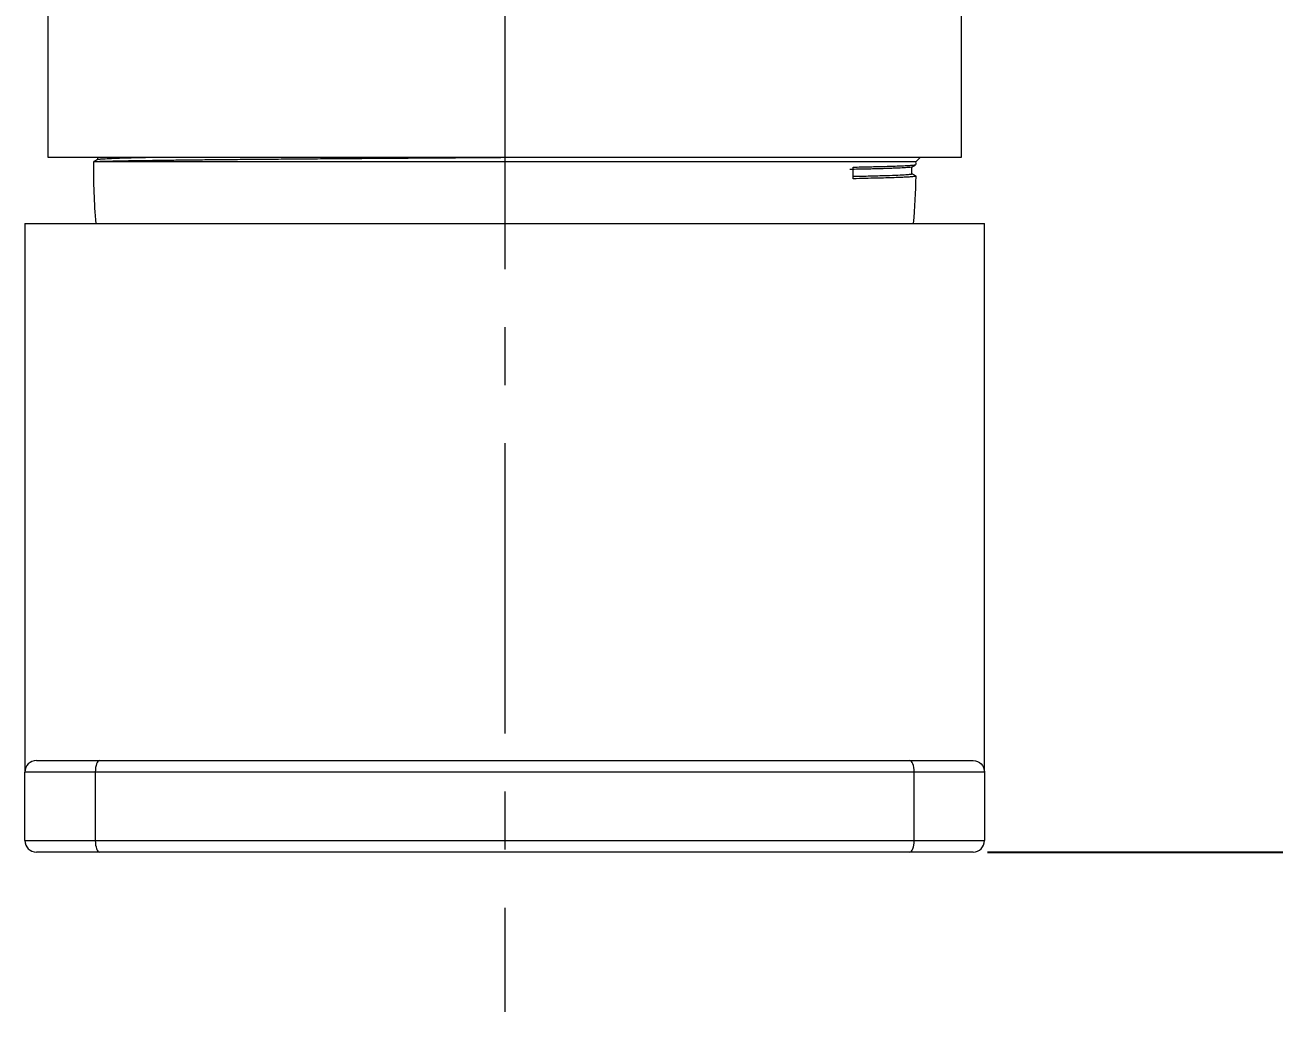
# Model space of a CAD drawing. Header units: millimetres. Extents: x 7606 to 8200, y 2765 to 3605.
# Drawn here: x 8080.3 to 8135, y 3408.1 to 3451.3 of the extents above; entities that cross this region are included whole.
import ezdxf

# ---------------------------------------------------------------- set-up
doc = ezdxf.new("R2010")
doc.units = ezdxf.units.MM
doc.linetypes.add('CENTERX2', pattern=[20.32, 12.7, -2.54, 2.54, -2.54])
doc.layers.get('0').update_dxf_attribs({"color": 3})
doc.layers.add('CENTER', color=1, linetype='CENTERX2', lineweight=15)
doc.layers.add('DIM_', color=3, linetype='Continuous', lineweight=9)
doc.styles.get("Standard").update_dxf_attribs({"font": 'arial.ttf'})
doc.dimstyles.new('사본(2) STANDARD', dxfattribs={"dimscale": 0, "dimtxt": 5, "dimasz": 5, "dimexe": 1.25, "dimexo": 0.625, "dimgap": 1.5, "dimtad": 3, "dimtih": 1, "dimtoh": 1, "dimdec": 1, "dimzin": 9, "dimdsep": 46, "dimtxsty": 'Standard', "dimcen": 2.5, "dimclrd": 3, "dimclre": 3, "dimclrt": 4, "dimadec": 0, "dimazin": 0, "dimtfac": 1, "dimtdec": 1, "dimtmove": 0, "dimatfit": 3, "dimfxl": 1.25, "dimtfill": 1, "dimtolj": 1, "dimtzin": 0, "dimarcsym": 0})

# ---------------------------------------------------------------- blocks, each defined once
blk = doc.blocks.new('*D16')
at = {"layer": 'DIM_', "color": 3, "lineweight": -2, "transparency": 16777216}
for p, q in [((8107.691, 3517.042), (8157.735, 3517.042)), ((8156.485, 3509.042), (8156.485, 3471.68)), ((8156.485, 3423.15), (8156.485, 3460.511)), ((8122.441, 3415.15), (8157.735, 3415.15))]:
    blk.add_line(p, q, dxfattribs=at)
at = {"layer": 'DIM_', "color": 3, "transparency": 16777216}
for points in [[(8155.152, 3509.042), (8157.819, 3509.042), (8156.485, 3517.042)], [(8155.152, 3423.15), (8157.819, 3423.15), (8156.485, 3415.15)]]:
    blk.add_solid(points, dxfattribs=at)
at = {"layer": 'DIM_', "color": 4, "transparency": 16777216, "insert": (8156.485, 3466.096), "char_height": 8, "attachment_point": 5, "bg_fill": 3, "box_fill_scale": 1.1, "bg_fill_color": 256, "bg_fill_true_color": 13158600, "bg_fill_transparency": 0}
blk.add_mtext('\\A1;101.9', dxfattribs=at)

msp = doc.modelspace()

# ---------------------------------------------------------------- linework, layer by layer
at = {"linetype": 'Continuous', "lineweight": 18}
for p, q in [((8121.316, 3445.549), (8121.316, 3479.328)), ((8081.316, 3476.549), (8081.316, 3445.549)), ((8081.316, 3445.549), (8121.316, 3445.549)), ((8083.493, 3445.549), (8083.493, 3445.45)), ((8119.316, 3445.35), (8119.516, 3445.549)), ((8083.318, 3445.35), (8083.316, 3445.347)), ((8119.316, 3445.35), (8083.318, 3445.35)), ((8119.14, 3444.823), (8119.14, 3445.124)), ((8080.316, 3442.65), (8122.316, 3442.65)), ((8080.316, 3442.65), (8080.316, 3418.65)), ((8122.316, 3418.65), (8122.316, 3442.65)), ((8080.316, 3415.65), (8080.316, 3418.65)), ((8080.816, 3419.15), (8083.586, 3419.15)), ((8083.586, 3419.15), (8119.047, 3419.15)), ((8119.047, 3419.15), (8121.816, 3419.15)), ((8122.316, 3418.65), (8122.316, 3415.65)), ((8083.586, 3415.15), (8080.816, 3415.15)), ((8119.047, 3415.15), (8083.586, 3415.15)), ((8121.816, 3415.15), (8119.047, 3415.15))]:
    msp.add_line(p, q, dxfattribs=at)
at = {"linetype": 'Continuous', "lineweight": 13}
for p, q in [((8083.393, 3418.65), (8080.316, 3418.65)), ((8119.24, 3418.65), (8083.393, 3418.65)), ((8083.393, 3418.65), (8083.393, 3415.65)), ((8122.316, 3418.65), (8119.24, 3418.65)), ((8119.24, 3415.65), (8119.24, 3418.65)), ((8080.316, 3415.65), (8083.393, 3415.65)), ((8083.393, 3415.65), (8119.24, 3415.65)), ((8119.24, 3415.65), (8122.316, 3415.65))]:
    msp.add_line(p, q, dxfattribs=at)
at = {"linetype": 'Continuous', "lineweight": 18}
for centre, radius, start, end in [((8108.313, 3444.947), 25, 179.0826, 185.2723), ((8094.32, 3444.947), 25, 0.65, 0.9232), ((8094.32, 3444.947), 25, 354.7275, 359.4797), ((8080.816, 3418.65), 0.5, 90, 180), ((8080.816, 3415.65), 0.5, 180, 270), ((8121.816, 3415.65), 0.5, 270, 0)]:
    msp.add_arc(centre, radius, start, end, dxfattribs=at)
at = {"linetype": 'Continuous', "lineweight": 18, "extrusion": (0, 0, -1)}
msp.add_arc((-8121.816, 3418.65), 0.5, 90, 180, dxfattribs=at)
at = {"linetype": 'Continuous', "lineweight": 18}
msp.add_ellipse((8095.389, 3444.947), major_axis=(0, 25), ratio=0.847178, start_param=4.69888, end_param=4.719246, dxfattribs=at)
at = {"linetype": 'Continuous', "lineweight": 13}
for centre, major_axis, start_param, end_param in [((8083.586, 3418.65), (0, 0.5), 0, 1.570796), ((8119.047, 3418.65), (0, 0.5), 4.712389, 6.283185), ((8083.586, 3415.65), (0, -0.5), 4.712389, 6.283185), ((8119.047, 3415.65), (0, -0.5), 0, 1.570796)]:
    msp.add_ellipse(centre, major_axis=major_axis, ratio=0.384615, start_param=start_param, end_param=end_param, dxfattribs=at)
at = {"linetype": 'Continuous', "lineweight": 18}
for points, knots in [([(8083.32, 3445.35), (8083.324, 3445.353), (8083.339, 3445.355), (8083.376, 3445.359), (8083.393, 3445.36), (8083.432, 3445.363), (8083.454, 3445.364), (8083.53, 3445.368), (8083.593, 3445.37), (8083.74, 3445.376), (8083.911, 3445.381), (8084.233, 3445.389), (8084.492, 3445.394), (8084.775, 3445.4), (8084.927, 3445.402), (8085.132, 3445.405), (8085.173, 3445.406), (8085.258, 3445.407), (8085.301, 3445.408), (8085.433, 3445.41), (8085.523, 3445.411), (8085.8, 3445.415), (8086.188, 3445.42), (8086.827, 3445.428), (8087.522, 3445.436), (8088.023, 3445.442), (8088.413, 3445.446), (8088.546, 3445.447), (8088.748, 3445.449), (8088.816, 3445.45), (8088.954, 3445.451), (8089.023, 3445.452), (8089.37, 3445.455), (8089.94, 3445.46), (8090.834, 3445.468), (8091.767, 3445.475), (8092.416, 3445.481), (8093.077, 3445.486), (8093.414, 3445.489), (8093.844, 3445.492), (8093.931, 3445.493), (8094.104, 3445.494), (8094.365, 3445.496), (8094.627, 3445.498), (8095.154, 3445.502), (8095.863, 3445.507), (8096.944, 3445.515), (8098.043, 3445.523), (8098.787, 3445.528), (8099.35, 3445.532), (8099.539, 3445.533), (8099.822, 3445.535), (8099.917, 3445.536), (8100.106, 3445.537), (8100.579, 3445.541), (8101.05, 3445.544), (8101.578, 3445.548), (8101.729, 3445.549), (8101.88, 3445.55)], [0, 0, 0, 0, 0.035569, 0.035569, 0.055331, 0.055331, 0.075092, 0.075092, 0.114615, 0.114615, 0.154137, 0.19366, 0.233182, 0.233182, 0.272705, 0.272705, 0.282586, 0.282586, 0.292466, 0.292466, 0.312228, 0.312228, 0.35175, 0.391273, 0.430795, 0.470318, 0.470318, 0.490079, 0.490079, 0.49996, 0.49996, 0.509841, 0.509841, 0.549363, 0.588886, 0.628408, 0.667931, 0.667931, 0.707454, 0.707454, 0.717334, 0.717334, 0.727215, 0.746976, 0.746976, 0.786499, 0.826021, 0.865544, 0.905067, 0.905067, 0.924828, 0.924828, 0.934709, 0.934709, 0.944589, 0.984112, 0.984112, 1, 1, 1, 1]), ([(8083.497, 3445.453), (8083.507, 3445.458), (8083.538, 3445.463), (8083.603, 3445.47), (8083.619, 3445.472), (8083.653, 3445.475), (8083.672, 3445.476), (8083.732, 3445.481), (8083.779, 3445.484), (8083.935, 3445.493), (8084.063, 3445.499), (8084.365, 3445.511), (8084.539, 3445.517), (8084.933, 3445.529), (8085.153, 3445.535), (8085.428, 3445.542), (8085.459, 3445.543), (8085.521, 3445.544), (8085.609, 3445.546), (8085.698, 3445.548), (8085.757, 3445.549)], [0, 0, 0, 0, 0.170008, 0.170008, 0.216407, 0.216407, 0.262807, 0.262807, 0.355605, 0.355605, 0.541203, 0.541203, 0.7268, 0.7268, 0.912398, 0.912398, 0.935598, 0.935598, 0.958797, 1, 1, 1, 1]), ([(8119.136, 3445.122), (8119.135, 3445.121), (8119.131, 3445.119), (8119.123, 3445.117), (8119.091, 3445.11), (8119.043, 3445.104), (8118.908, 3445.093), (8118.819, 3445.088), (8118.6, 3445.077), (8118.47, 3445.071), (8118.243, 3445.062), (8118.162, 3445.059), (8118.054, 3445.056), (8118.032, 3445.055), (8117.988, 3445.054), (8117.92, 3445.051), (8117.85, 3445.049), (8117.61, 3445.042), (8117.186, 3445.031), (8116.686, 3445.02), (8116.416, 3445.015)], [0, 0, 0, 0, 0.018531, 0.057789, 0.057789, 0.214824, 0.214824, 0.37186, 0.37186, 0.528895, 0.528895, 0.607412, 0.607412, 0.627042, 0.627042, 0.646671, 0.68593, 0.68593, 0.842965, 1, 1, 1, 1]), ([(8116.568, 3445.118), (8116.803, 3445.123), (8117.024, 3445.128), (8117.334, 3445.135), (8117.434, 3445.137), (8117.579, 3445.141), (8117.626, 3445.142), (8117.718, 3445.144), (8117.764, 3445.146), (8117.985, 3445.152), (8118.146, 3445.156), (8118.438, 3445.166), (8118.698, 3445.176), (8118.898, 3445.186), (8119.066, 3445.196), (8119.135, 3445.2), (8119.201, 3445.206), (8119.214, 3445.207), (8119.23, 3445.209), (8119.236, 3445.21), (8119.246, 3445.211), (8119.27, 3445.214), (8119.288, 3445.217), (8119.306, 3445.221), (8119.311, 3445.223), (8119.315, 3445.224)], [0, 0, 0, 0, 0.135814, 0.135814, 0.203721, 0.203721, 0.237675, 0.237675, 0.271629, 0.271629, 0.407443, 0.407443, 0.543257, 0.679071, 0.679071, 0.814886, 0.814886, 0.848839, 0.848839, 0.865816, 0.865816, 0.882793, 0.9507, 0.9507, 1, 1, 1, 1]), ([(8119.319, 3444.72), (8119.319, 3444.72), (8119.319, 3444.719), (8119.317, 3444.717), (8119.313, 3444.715), (8119.293, 3444.709), (8119.247, 3444.701), (8119.118, 3444.689), (8118.931, 3444.678), (8118.683, 3444.667), (8118.479, 3444.659), (8118.338, 3444.655), (8118.309, 3444.654), (8118.25, 3444.652), (8118.22, 3444.651), (8118.129, 3444.648), (8118.065, 3444.646), (8117.868, 3444.64), (8117.727, 3444.636), (8117.427, 3444.629), (8117.108, 3444.621), (8116.753, 3444.613), (8116.566, 3444.609)], [0, 0, 0, 0, 0.014012, 0.014012, 0.065906, 0.065906, 0.169694, 0.273482, 0.377271, 0.481059, 0.584847, 0.584847, 0.610794, 0.610794, 0.636741, 0.636741, 0.688635, 0.688635, 0.792424, 0.792424, 0.896212, 1, 1, 1, 1]), ([(8116.583, 3444.715), (8116.809, 3444.72), (8117.02, 3444.725), (8117.278, 3444.732), (8117.338, 3444.733), (8117.455, 3444.736), (8117.512, 3444.738), (8117.679, 3444.742), (8117.785, 3444.745), (8118.083, 3444.754), (8118.258, 3444.76), (8118.562, 3444.772), (8118.69, 3444.778), (8118.9, 3444.79), (8118.982, 3444.796), (8119.054, 3444.804), (8119.067, 3444.805), (8119.089, 3444.808), (8119.119, 3444.813), (8119.134, 3444.817), (8119.139, 3444.822), (8119.14, 3444.823), (8119.14, 3444.824)], [0, 0, 0, 0, 0.134537, 0.134537, 0.17637, 0.17637, 0.218204, 0.218204, 0.301871, 0.301871, 0.469206, 0.469206, 0.63654, 0.63654, 0.803875, 0.803875, 0.845709, 0.845709, 0.887542, 0.971209, 0.971209, 1, 1, 1, 1])]:
    msp.add_open_spline(points, degree=3, knots=knots, dxfattribs=at)
for points in [[(8083.502, 3445.455), (8083.325, 3445.353)], [(8119.132, 3445.119), (8119.268, 3445.198)], [(8119.292, 3444.738), (8119.14, 3444.825)]]:
    msp.add_open_spline(points, degree=1, dxfattribs=at)
at = {"layer": 'CENTER'}
msp.add_line((8101.316, 3554.953), (8101.316, 3408.15), dxfattribs=at)

# ---------------------------------------------------------------- next in the draw order: dimensions: what is measured, and where the dimension line sits
at = {"layer": 'DIM_'}
dim = msp.add_linear_dim(base=(8156.485, 3517.042), p1=(8121.816, 3415.15), p2=(8107.066, 3517.042), angle=90, dimstyle='사본(2) STANDARD', override={"dimscale": 1, "dimtxt": 8, "dimasz": 8, "dimtad": 0}, dxfattribs=at)
dim.commit()
dim.dimension.update_dxf_attribs({"geometry": '*D16', "text_midpoint": (8156.485, 3466.096)})

doc.saveas('drawing.dxf')
